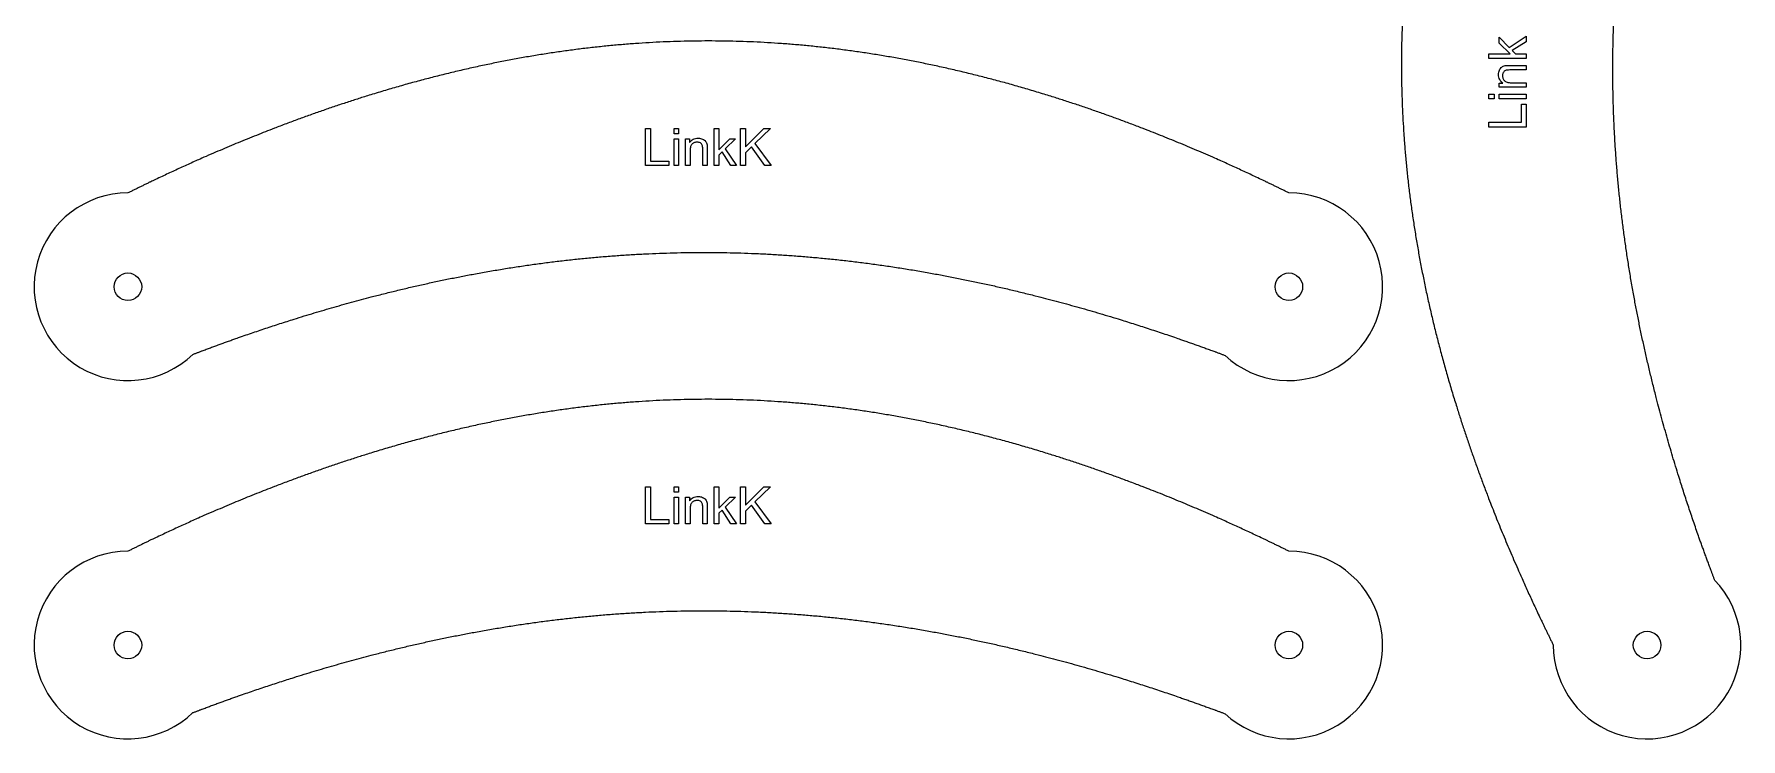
# Model space of a CAD drawing. Header units: millimetres. Extents: x 18 to 1165, y 18 to 1178.
# Drawn here: x 611 to 1157, y 18 to 243 of the extents above; entities that cross this region are included whole.
import ezdxf

# ---------------------------------------------------------------- set-up
doc = ezdxf.new("R2010")
doc.units = ezdxf.units.MM
doc.layers.add('cut', color=5, linetype='Continuous', true_color=0x0000ff)
doc.layers.add('line engraving', color=1, linetype='Continuous', true_color=0xff0000)

msp = doc.modelspace()

# ---------------------------------------------------------------- linework, layer by layer
at = {"layer": 'cut', "color": 5, "true_color": 0x0000ff}
for centre in [(641.41, 162.58), (1012.81, 162.58), (641.41, 48), (1012.81, 48), (1127.39, 48)]:
    msp.add_circle(centre, 4.4, dxfattribs=at)
for centre, start, end in [((641.41, 162.58), 90, -46.1113), ((1012.81, 162.58), -132.939, 90), ((641.41, 48), 90, -46.1113), ((1012.81, 48), -132.939, 90), ((1127.39, 48), -180, 43.8887)]:
    msp.add_arc(centre, 30, start, end, dxfattribs=at)
for points in [[(1097.39, 419.4), (1093.71, 411.97), (1086.66, 397.12), (1077.05, 374.83), (1066.21, 345.12), (1056.14, 307.98), (1049.88, 270.84), (1047.74, 233.7), (1049.88, 196.56), (1056.14, 159.42), (1066.21, 122.28), (1077.05, 92.57), (1086.66, 70.29), (1093.71, 55.43), (1097.39, 48)], [(1012.81, 192.58), (1005.38, 196.27), (990.52, 203.32), (968.24, 212.92), (938.53, 223.77), (901.39, 233.83), (864.25, 240.09), (827.11, 242.24), (789.97, 240.09), (752.83, 233.83), (715.69, 223.77), (685.98, 212.92), (663.69, 203.32), (648.84, 196.27), (641.41, 192.58)], [(1012.81, 78), (1005.38, 81.69), (990.52, 88.73), (968.24, 98.34), (938.53, 109.19), (901.39, 119.25), (864.25, 125.51), (827.11, 127.65), (789.97, 125.51), (752.83, 119.25), (715.69, 109.19), (685.98, 98.34), (663.69, 88.73), (648.84, 81.69), (641.41, 78)]]:
    msp.add_open_spline(points, degree=5, dxfattribs=at)
for points in [[(1149.01, 68.8), (1147.8, 71.99), (1143.87, 82.52), (1137.67, 100.42), (1130.1, 125.71), (1122.57, 158.42), (1117.31, 195.41), (1115.52, 232.5), (1117.35, 269.69), (1122.64, 306.99), (1130.21, 340.3), (1137.83, 366.19), (1144.08, 384.61), (1148.08, 395.54), (1149.36, 398.97)], [(662.21, 140.96), (665.39, 142.18), (675.93, 146.11), (693.83, 152.31), (719.11, 159.88), (751.83, 167.4), (788.82, 172.67), (825.91, 174.46), (863.1, 172.63), (900.39, 167.34), (933.71, 159.77), (959.6, 152.15), (978.02, 145.9), (988.95, 141.9), (992.37, 140.62)], [(662.21, 26.38), (665.39, 27.6), (675.93, 31.53), (693.83, 37.73), (719.11, 45.3), (751.83, 52.82), (788.82, 58.09), (825.91, 59.87), (863.1, 58.04), (900.39, 52.75), (933.71, 45.19), (959.6, 37.57), (978.02, 31.31), (988.95, 27.32), (992.37, 26.04)]]:
    msp.add_open_spline(points, degree=5, knots=[-0.9433543, -0.9433543, -0.9433543, -0.9433543, -0.9433543, -0.9433543, -0.9, -0.8, -0.7, -0.6, -0.5, -0.4, -0.3, -0.2, -0.1, -0.0544049, -0.0544049, -0.0544049, -0.0544049, -0.0544049, -0.0544049], dxfattribs=at)
at = {"layer": 'line engraving', "color": 1, "true_color": 0xff0000}
for points in [[(1088.67, 235.6), (1076.81, 235.6), (1076.81, 237.06), (1083.58, 237.06), (1080.08, 240.5), (1080.08, 242.39), (1083.27, 239.1), (1088.67, 242.72), (1088.67, 240.92), (1084.28, 238.08), (1085.27, 237.06), (1088.67, 237.06), (1088.67, 235.6)], [(1088.67, 226.38), (1080.08, 226.38), (1080.08, 227.69), (1081.3, 227.69), (1080.97, 227.94), (1080.68, 228.21), (1080.44, 228.52), (1080.24, 228.84), (1080.09, 229.2), (1079.98, 229.58), (1079.91, 229.99), (1079.89, 230.42), (1079.9, 230.8), (1079.96, 231.17), (1080.04, 231.52), (1080.17, 231.85), (1080.32, 232.16), (1080.49, 232.42), (1080.68, 232.64), (1080.9, 232.82), (1081.14, 232.97), (1081.39, 233.1), (1081.67, 233.2), (1081.97, 233.28), (1082.21, 233.31), (1082.53, 233.34), (1082.92, 233.35), (1083.39, 233.36), (1088.67, 233.36), (1088.67, 231.9), (1083.45, 231.9), (1083.03, 231.89), (1082.67, 231.86), (1082.36, 231.81), (1082.12, 231.73), (1081.91, 231.63), (1081.72, 231.5), (1081.55, 231.33), (1081.41, 231.13), (1081.3, 230.9), (1081.22, 230.66), (1081.17, 230.4), (1081.15, 230.11), (1081.16, 229.89), (1081.19, 229.67), (1081.23, 229.45), (1081.3, 229.25), (1081.38, 229.05), (1081.48, 228.86), (1081.6, 228.68), (1081.74, 228.51), (1081.9, 228.35), (1082.1, 228.21), (1082.33, 228.1), (1082.6, 228), (1082.89, 227.93), (1083.22, 227.88), (1083.58, 227.84), (1083.98, 227.83), (1088.67, 227.83), (1088.67, 226.38)], [(1078.49, 222.7), (1076.81, 222.7), (1076.81, 224.16), (1078.49, 224.16), (1078.49, 222.7)], [(1088.67, 222.7), (1080.08, 222.7), (1080.08, 224.16), (1088.67, 224.16), (1088.67, 222.7)], [(1088.67, 213.6), (1076.81, 213.6), (1076.81, 215.17), (1087.27, 215.17), (1087.27, 221.01), (1088.67, 221.01), (1088.67, 213.6)], [(807.01, 201.31), (807.01, 213.17), (808.58, 213.17), (808.58, 202.71), (814.42, 202.71), (814.42, 201.31), (807.01, 201.31)], [(816.11, 211.49), (816.11, 213.17), (817.57, 213.17), (817.57, 211.49), (816.11, 211.49)], [(829, 201.31), (829, 213.17), (830.46, 213.17), (830.46, 206.4), (833.91, 209.9), (835.79, 209.9), (832.51, 206.71), (836.12, 201.31), (834.33, 201.31), (831.49, 205.7), (830.46, 204.71), (830.46, 201.31), (829, 201.31)], [(837.4, 201.31), (837.4, 213.17), (838.97, 213.17), (838.97, 207.28), (844.86, 213.17), (846.99, 213.17), (842.01, 208.36), (847.21, 201.31), (845.14, 201.31), (840.91, 207.31), (838.97, 205.42), (838.97, 201.31), (837.4, 201.31)], [(816.11, 201.31), (816.11, 209.9), (817.57, 209.9), (817.57, 201.31), (816.11, 201.31)], [(819.78, 201.31), (819.78, 209.9), (821.09, 209.9), (821.09, 208.68), (821.34, 209.01), (821.62, 209.29), (821.92, 209.54), (822.25, 209.74), (822.6, 209.89), (822.99, 210), (823.39, 210.07), (823.83, 210.09), (824.21, 210.07), (824.57, 210.02), (824.92, 209.93), (825.26, 209.81), (825.56, 209.66), (825.82, 209.49), (826.05, 209.3), (826.23, 209.08), (826.38, 208.84), (826.51, 208.58), (826.61, 208.3), (826.68, 208), (826.72, 207.76), (826.74, 207.45), (826.76, 207.06), (826.76, 206.59), (826.76, 201.31), (825.31, 201.31), (825.31, 206.53), (825.3, 206.95), (825.27, 207.31), (825.21, 207.61), (825.14, 207.86), (825.04, 208.07), (824.9, 208.26), (824.74, 208.42), (824.54, 208.57), (824.31, 208.68), (824.07, 208.76), (823.8, 208.81), (823.52, 208.83), (823.29, 208.82), (823.07, 208.79), (822.86, 208.75), (822.65, 208.68), (822.46, 208.6), (822.27, 208.5), (822.09, 208.38), (821.91, 208.24), (821.76, 208.07), (821.62, 207.88), (821.5, 207.65), (821.41, 207.38), (821.33, 207.09), (821.28, 206.76), (821.25, 206.39), (821.24, 206), (821.24, 201.31), (819.78, 201.31)], [(807.01, 86.72), (807.01, 98.58), (808.58, 98.58), (808.58, 88.12), (814.42, 88.12), (814.42, 86.72), (807.01, 86.72)], [(816.11, 96.91), (816.11, 98.58), (817.57, 98.58), (817.57, 96.91), (816.11, 96.91)], [(829, 86.72), (829, 98.58), (830.46, 98.58), (830.46, 91.82), (833.91, 95.31), (835.79, 95.31), (832.51, 92.13), (836.12, 86.72), (834.33, 86.72), (831.49, 91.11), (830.46, 90.13), (830.46, 86.72), (829, 86.72)], [(837.4, 86.72), (837.4, 98.58), (838.97, 98.58), (838.97, 92.7), (844.86, 98.58), (846.99, 98.58), (842.01, 93.78), (847.21, 86.72), (845.14, 86.72), (840.91, 92.72), (838.97, 90.83), (838.97, 86.72), (837.4, 86.72)], [(816.11, 86.72), (816.11, 95.31), (817.57, 95.31), (817.57, 86.72), (816.11, 86.72)], [(819.78, 86.72), (819.78, 95.31), (821.09, 95.31), (821.09, 94.09), (821.34, 94.42), (821.62, 94.71), (821.92, 94.95), (822.25, 95.15), (822.6, 95.31), (822.99, 95.42), (823.39, 95.49), (823.83, 95.51), (824.21, 95.49), (824.57, 95.44), (824.92, 95.35), (825.26, 95.23), (825.56, 95.08), (825.82, 94.91), (826.05, 94.71), (826.23, 94.5), (826.38, 94.26), (826.51, 94), (826.61, 93.72), (826.68, 93.42), (826.72, 93.18), (826.74, 92.86), (826.76, 92.47), (826.76, 92), (826.76, 86.72), (825.31, 86.72), (825.31, 91.95), (825.3, 92.36), (825.27, 92.73), (825.21, 93.03), (825.14, 93.28), (825.04, 93.49), (824.9, 93.67), (824.74, 93.84), (824.54, 93.98), (824.31, 94.1), (824.07, 94.18), (823.8, 94.23), (823.52, 94.25), (823.29, 94.24), (823.07, 94.21), (822.86, 94.16), (822.65, 94.1), (822.46, 94.01), (822.27, 93.91), (822.09, 93.79), (821.91, 93.65), (821.76, 93.49), (821.62, 93.29), (821.5, 93.06), (821.41, 92.8), (821.33, 92.5), (821.28, 92.17), (821.25, 91.81), (821.24, 91.41), (821.24, 86.72), (819.78, 86.72)]]:
    msp.add_lwpolyline(points, dxfattribs=at)

doc.saveas('drawing.dxf')
